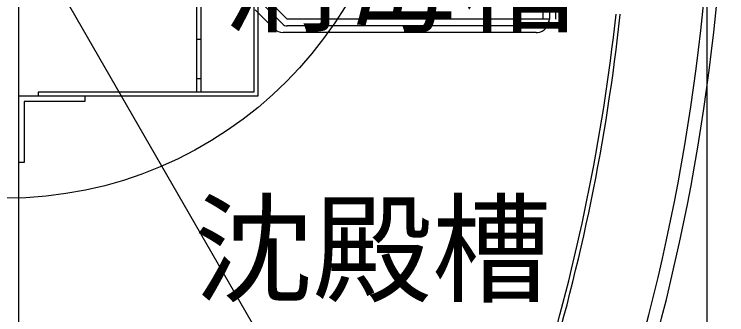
# Model space of a CAD drawing. Units: millimetres, scale not verified. Extents: x -24028 to 8910, y -6308 to 6308.
# Drawn here: x -3341 to -2802, y 598 to 824 of the extents above; entities that cross this region are included whole.
import ezdxf
from ezdxf.enums import TextEntityAlignment as Align

# ---------------------------------------------------------------- set-up
doc = ezdxf.new("R2010")
doc.units = ezdxf.units.MM
doc.header["$LTSCALE"] = 30
doc.layers.add('0-5_空気管', color=3, linetype='Continuous', lineweight=25)
doc.layers.add('0-C_機器', color=2, linetype='Continuous', lineweight=25)
doc.styles.add('ＭＳ ゴシック', font='')
doc.styles.get('ＭＳ ゴシック').set_extended_font_data('MS Gothic')

msp = doc.modelspace()

# ---------------------------------------------------------------- linework, layer by layer
at = {"layer": '0-5_空気管'}
for p, q in [((-3337.24, 511.22), (-3337.24, 1460.06)), ((-3159.54, 1126.64), (-3159.54, 765.64)), ((-3156.54, 1126.64), (-3156.54, 762.64)), ((-3202.54, 765.64), (-3202.54, 1117.37)), ((-3199.54, 1116.56), (-3199.54, 765.64)), ((-2941.25, 1070.64), (-2941.25, 820.64)), ((-2936.24, 1070.64), (-2936.24, 820.64)), ((-2931.54, 1070.64), (-2931.54, 820.64)), ((-2926.54, 1070.64), (-2926.54, 820.64)), ((-3313.27, 855.67), (-2969.46, 260.17)), ((-3138.01, 817.1), (-3155.08, 834.18)), ((-3134.47, 820.64), (-3144.08, 830.25)), ((-3144.47, 813.57), (-3158.61, 827.71)), ((-2936.24, 820.64), (-3134.47, 820.64)), ((-2931.54, 815.64), (-3134.47, 815.64)), ((-2946.24, 810.64), (-3137.4, 810.64)), ((-3202.54, 805.64), (-3199.54, 805.64)), ((-3202.54, 805.64), (-3199.54, 805.64)), ((-3199.54, 775.64), (-3202.54, 775.64)), ((-3159.54, 765.64), (-3322.54, 765.64)), ((-3322.54, 765.64), (-3322.54, 762.64)), ((-3156.54, 762.64), (-3337.24, 762.64))]:
    msp.add_line(p, q, dxfattribs=at)
for points in [[(-2882.73, 824.23), (-2882.7, 824.51)], [(-3287.24, 762.64), (-3287.24, 758.64), (-3333.24, 758.64), (-3333.24, 712.64), (-3337.24, 712.64)]]:
    msp.add_lwpolyline(points, dxfattribs=at)
msp.add_circle((-3347.24, 985.64), 300, dxfattribs=at)
for centre, radius, start, end in [((-4377.24, 985.64), 1565, 342.967, 17.03299), ((-4377.24, 985.64), 1575, 342.967, 17.03299), ((-4377.24, 985.64), 1500, 342.967, 353.836), ((-4377.24, 985.64), 1503.2, 342.967, 353.836), ((-2946.24, 820.64), 10, 275.044, 0), ((-2931.54, 820.64), 5, 270, 0), ((-3137.4, 820.64), 10, 225, 270), ((-3134.47, 820.64), 5, 225, 270), ((-2946.24, 820.64), 10, 270, 275.044)]:
    msp.add_arc(centre, radius, start, end, dxfattribs=at)
msp.add_ellipse((-2941.25, 820.64), major_axis=(5.01, 0), ratio=0.9986, start_param=4.712389, end_param=6.283185, dxfattribs=at)
at = {"layer": '0-C_機器'}
msp.add_line((-2817.24, 1905.64), (-2817.24, 65.64), dxfattribs=at)

# ---------------------------------------------------------------- texts
at = {"layer": '0-5_空気管', "color": 4, "style": 'ＭＳ ゴシック'}
for s, p in [('消毒槽', (-3183.04, 798.09)), ('沈殿槽', (-3205.04, 594.56))]:
    msp.add_text(s, height=65.98, dxfattribs=at).set_placement(p, align=Align.BOTTOM_LEFT)

doc.saveas('drawing.dxf')
